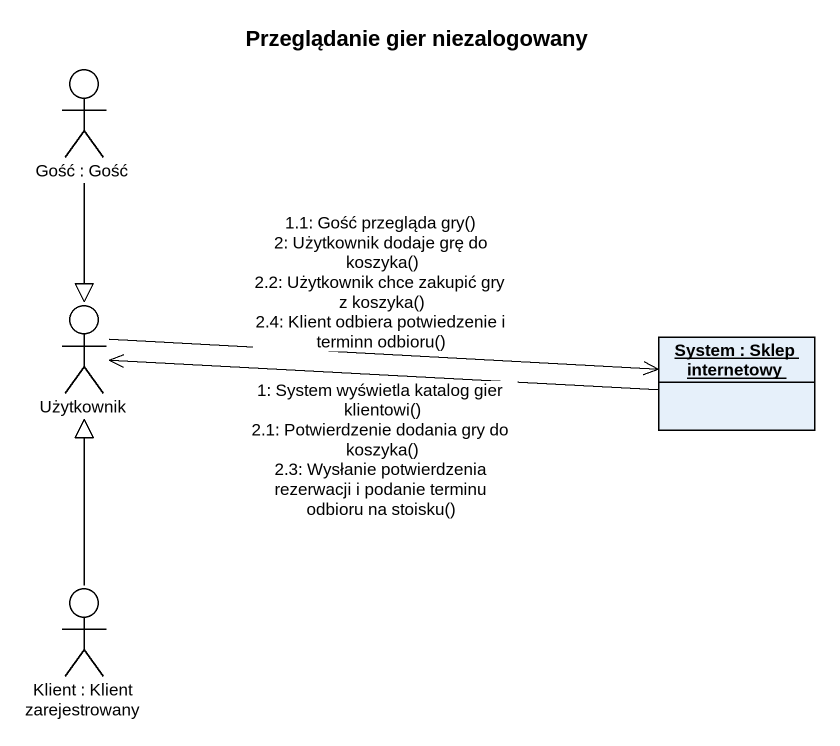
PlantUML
@startuml
title Przeglądanie gier niezalogowany
allowmixing
hide circle
hide empty members
actor "Gość : Gość" as Gość
actor Użytkownik
object "System : Sklep internetowy" as System
actor "Klient : Klient zarejestrowany" as Klient
Gość --|> Użytkownik
Klient -up-|> Użytkownik
System -left-> Użytkownik : 1: System wyświetla katalog gier klientowi()\n2.1: Potwierdzenie dodania gry do koszyka()\n2.3: Wysłanie potwierdzenia rezerwacji i podanie terminu odbioru na stoisku()
Użytkownik -right-> System : 1.1: Gość przegląda gry()\n2: Użytkownik dodaje grę do koszyka()\n2.2: Użytkownik chce zakupić gry z koszyka()\n2.4: Klient odbiera potwiedzenie i terminn odbioru()
@enduml
